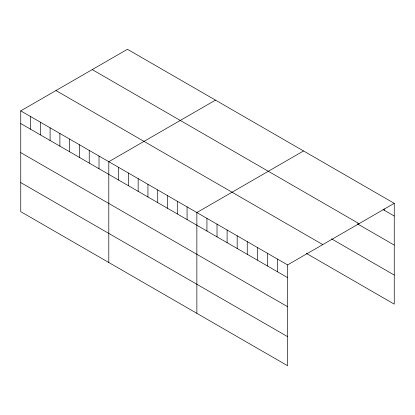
<?xml version="1.0" encoding="UTF-8"?>
<svg xmlns="http://www.w3.org/2000/svg" width="415" height="415" viewBox="0 0 415 415"><rect width="100%" height="100%" fill="white"/><g stroke="black" fill="none" stroke-linecap="round" stroke-linejoin="round"><path stroke-width="0.62" d="M20.75 110.867L287.579 264.92L287.579 365.719L20.75 211.666L20.75 110.867L127.421 49.281L394.25 203.334L394.25 304.133L306.327 253.373M215.473 100.119L108.803 161.705L108.803 262.503M303.526 150.956L196.86 212.542L196.86 313.341M287.579 264.92L394.25 203.334M383.05 209.544L394.25 216.013M92.218 69.601L359.048 223.654M357.289 223.752L394.25 245.094M331.528 238.843L394.25 275.057M55.952 90.543L322.782 244.596M20.75 123.546L287.579 277.599M20.75 152.627L287.579 306.68M20.75 182.584L287.579 336.638M384.171 208.927L384.171 210.192M277.5 259.1L277.5 271.778M267.421 253.28L267.421 265.958M257.341 247.459L257.341 260.138M247.257 241.639L247.257 254.317M237.178 235.819L237.178 248.497M227.098 229.998L227.098 242.676M217.019 224.178L217.019 236.861M206.94 218.357L206.94 231.041M187.077 206.893L187.077 219.571M177.288 201.244L177.288 213.922M167.504 195.595L167.504 208.273M157.721 189.946L157.721 202.624M147.937 184.296L147.937 196.975M138.154 178.647L138.154 191.325M128.37 172.998L128.37 185.681M118.586 167.349L118.586 180.032M99.019 156.056L99.019 168.734M89.235 150.406L89.235 163.085M79.452 144.757L79.452 157.435M69.668 139.108L69.668 151.786M59.885 133.459L59.885 146.137M50.101 127.81L50.101 140.488M40.317 122.16L40.317 134.844M30.534 116.511L30.534 129.195"/></g></svg>
